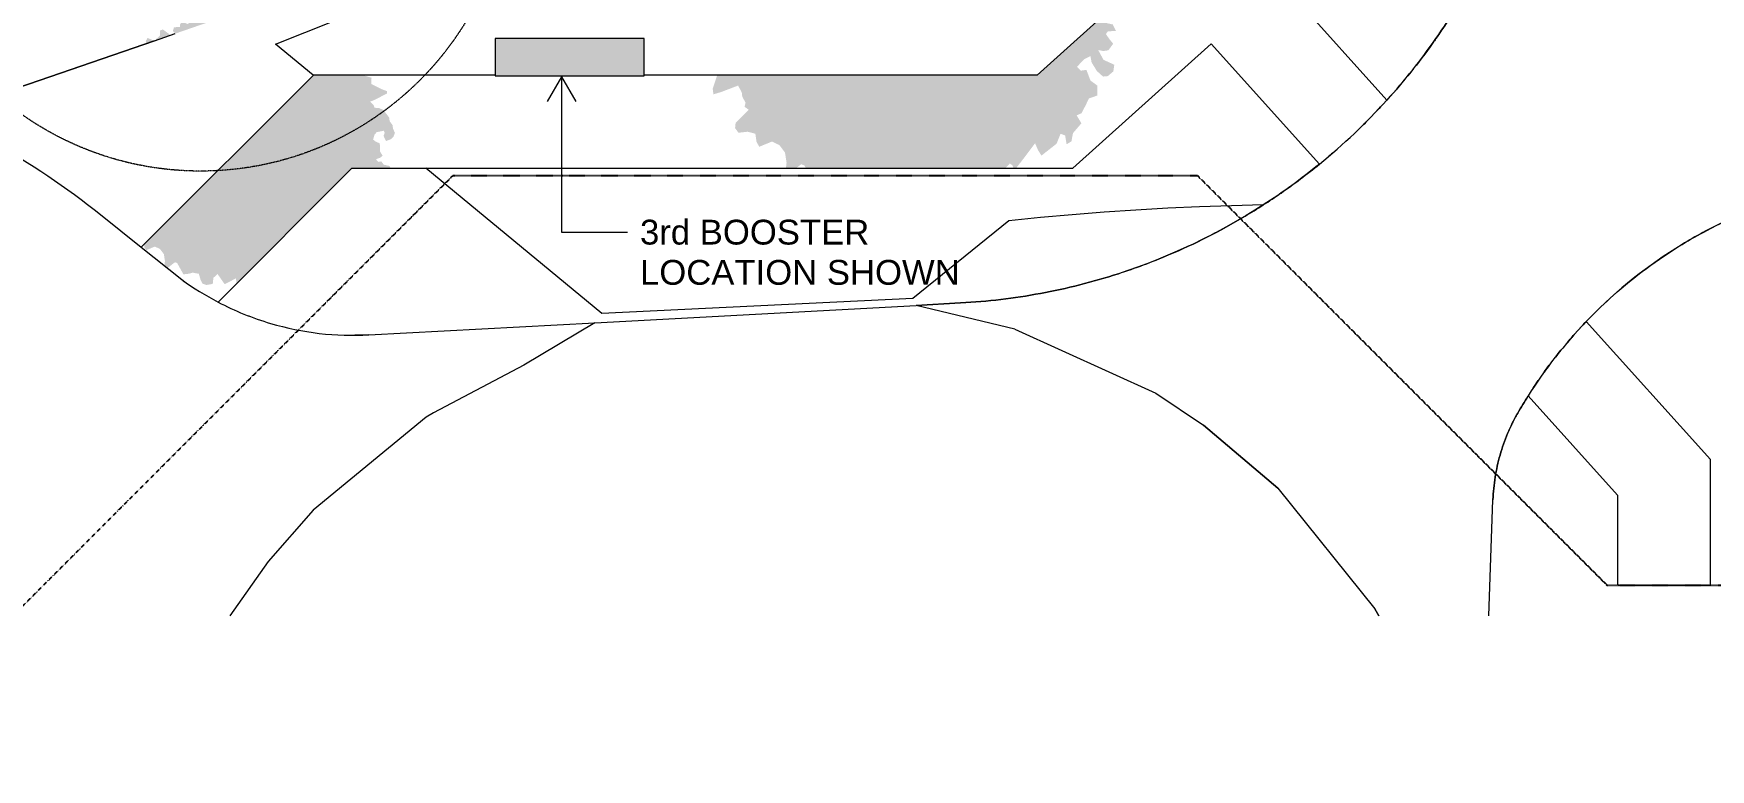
# Model space of a CAD drawing. Header units: millimetres. Extents: x -2612262 to -2065320, y 3717813 to 4283368.
# Drawn here: x -2427061 to -2400033, y 3942975 to 3954833 of the extents above; entities that cross this region are included whole.
import ezdxf

# ---------------------------------------------------------------- set-up
doc = ezdxf.new("R2010")
doc.units = ezdxf.units.MM
for name, pattern in [('03 Dash Tight', [4.5, 3, -1.5]), ('Aligning Line', [3.2004, 1.6002, -1.6002]), ('BOUNDARY Tighter', [8, 4, -2, 0, -2])]:
    doc.linetypes.add(name, pattern=pattern)
for name, color, linetype, lineweight in [('A-DETL', 90, 'Continuous', 18), ('A-DETL-GENF', 92, 'Continuous', 5), ('A-FLOR', 192, 'Continuous', 5), ('A-GENM', 13, 'Continuous', 5), ('C-TOPO', 7, 'Continuous', 5), ('C-TOPO-MAJR', 7, 'Continuous', 20), ('G-ANNO-REFR', 1, 'Aligning Line', 5), ('G-ANNO-TEXT', 231, 'Continuous', 5)]:
    doc.layers.add(name, color=color, linetype=linetype, lineweight=lineweight)
doc.styles.add('Arial_3', font='arial.ttf', dxfattribs={"height": 400})
picture_1 = doc.add_image_def('image1.jpg', size_in_pixel=(6528, 5638))

# ---------------------------------------------------------------- blocks, each defined once
blk = doc.blocks.new('Generic Models 6 - Generic Models 2-971374-GA - Part A')
at = {"layer": 'A-GENM'}
h = blk.add_hatch(color=7, dxfattribs=at)
h.paths.add_polyline_path([(-2417901, 3954151), (-2417221, 3954151), (-2417221, 3954751), (-2419621, 3954751), (-2419621, 3954151)])
h.paths.add_polyline_path([(-2442441, 3955144), (-2442021, 3955144), (-2442021, 3955744), (-2444421, 3955744), (-2444421, 3955144), (-2442888, 3955144)])
h.paths.add_polyline_path([(-2431685, 3955144), (-2429621, 3955144), (-2429621, 3955744), (-2432021, 3955744), (-2432021, 3955144), (-2431730, 3955144)])
h.paths.add_polyline_path([(-2414588, 3958663), (-2412319, 3959444), (-2412514, 3960011), (-2414784, 3959230), (-2414594, 3958679)])
at = {"layer": 'A-GENM', "lineweight": 13}
for p, q in [((-2419621, 3954751), (-2419621, 3954151)), ((-2417221, 3954751), (-2419621, 3954751)), ((-2417221, 3954151), (-2417221, 3954751)), ((-2419621, 3954151), (-2417221, 3954151))]:
    blk.add_line(p, q, dxfattribs=at)
blk = doc.blocks.new('Tree 7m - Tree-V239-GA - Part A')
at = {"layer": 'A-DETL-GENF', "transparency": 33554585}
h = blk.add_hatch(color=53, dxfattribs=at)
h.paths.add_polyline_path([(2287, 1528), (523, 3015), (518, 3004), (430, 2995), (416, 3042), (432, 3091), (401, 3118), (201, 3075), (-92, 3008), (-57, 3124), (-43, 3226), (-353, 3237), (-505, 3155), (-543, 3225), (-470, 3348), (-560, 3362), (-664, 3277), (-870, 3243), (-894, 3096), (-976, 3120), (-1113, 3064), (-1221, 3015), (-1356, 3067), (-1458, 2941), (-1426, 2810), (-1487, 2637), (-1408, 2588), (-1403, 2500), (-1575, 2485), (-1680, 2509), (-1628, 2599), (-1604, 2760), (-1622, 2892), (-1685, 2936), (-1802, 2936), (-1884, 2864), (-1802, 2690), (-1838, 2516), (-1894, 2583), (-1961, 2624), (-2089, 2593), (-2089, 2501), (-2099, 2399), (-2154, 2385), (-2254, 2466), (-2284, 2352), (-2200, 2242), (-2204, 2146), (-827, 2191), (3116, -1133), (3315, -1012), (3363, -936), (3246, -885), (2969, -788), (2994, -666), (3032, -608), (3055, -498), (3109, -460), (3088, -379), (3388, -353), (3447, -295), (3454, -203), (3330, -120), (3256, -15), (3327, 99), (3343, 186), (3132, 254), (3078, 374), (3086, 524), (3172, 666), (3237, 727), (3111, 833), (3007, 837), (2982, 885), (2991, 934), (2435, 1403)])
h.paths.add_polyline_path([(-968, -3282), (-1227, -3182), (-1215, -3265), (-1131, -3268)])
h.paths.add_polyline_path([(-1302, -3153), (-1552, -3057), (-1552, -3060), (-1514, -3104), (-1481, -3241), (-1403, -3259), (-1311, -3162)])
h.paths.add_polyline_path([(-1700, -2999), (-1867, -2935), (-1879, -2961), (-1856, -3110), (-1754, -3057), (-1705, -3004)])
blk = doc.blocks.new('Tree 5m - Tree 2-V241-GA - Part A')
at = {"layer": 'A-DETL-GENF', "transparency": 33554585}
h = blk.add_hatch(color=53, dxfattribs=at)
h.paths.add_polyline_path([(1934, 1187), (1847, 1239), (1775, 1171), (1684, 1168), (1702, 1367), (1499, 1412), (1556, 1482), (-1071, 1259), (-1548, 1661), (-1558, 1623), (-1500, 1547), (-1503, 1480), (-1463, 1456), (-1460, 1398), (-1527, 1424), (-1580, 1424), (-1583, 1390), (-1591, 1347), (-1647, 1281), (-1670, 1238), (-1640, 1178), (-1629, 1127), (-1698, 1080), (-1752, 1073), (-1814, 1107), (-1850, 1126), (-1845, 1161), (-1796, 1190), (-1772, 1278), (-1850, 1306), (-1910, 1303), (-1968, 1270), (-1987, 1200), (-2019, 1149), (-2024, 1071), (-2056, 1022), (-2063, 868), (-2031, 802), (-1977, 749), (-1993, 707), (-1986, 628), (-2066, 655), (-2278, 702), (-2304, 676), (-2253, 584), (-2185, 422), (-2252, 348), (-2190, 254), (-2194, 244), (-1559, -288), (2285, 39), (2306, 76), (2316, 131), (2171, 178), (2134, 261), (2139, 364), (2199, 462), (2255, 515), (2243, 574), (2085, 579), (2068, 613), (2108, 817), (2033, 866), (1975, 893), (1912, 970), (1952, 1059), (1971, 1129)])
h.paths.add_polyline_path([(2393, -137), (2379, -127), (2389, -182), (2392, -150)])
h.paths.add_polyline_path([(170, -2413), (-217, -2264), (-210, -2299), (-182, -2414), (-134, -2432), (-81, -2369), (40, -2363), (94, -2468), (150, -2448)])
h.paths.add_polyline_path([(-292, -2234), (-1190, -1888), (-1189, -1926), (-1243, -1957), (-1279, -2035), (-1263, -2138), (-1195, -2103), (-1142, -2047), (-1052, -2017), (-1054, -2103), (-1027, -2134), (-1005, -2228), (-951, -2240), (-881, -2166), (-832, -2174), (-822, -2244), (-764, -2246), (-651, -2256), (-615, -2222), (-544, -2222), (-508, -2301), (-454, -2303), (-419, -2269), (-341, -2325), (-289, -2292), (-291, -2249)])
h.paths.add_polyline_path([(-1285, -1851), (-1429, -1797), (-1478, -1855), (-1430, -1895), (-1412, -1957), (-1350, -1952), (-1291, -1856)])
h.paths.add_polyline_path([(-1432, -1794), (-1565, -1745), (-1559, -1808), (-1433, -1794)])
h.paths.add_polyline_path([(-1702, -1690), (-1765, -1665), (-1768, -1669), (-1724, -1699)])

msp = doc.modelspace()

# ---------------------------------------------------------------- linework, layer by layer
at = {"layer": 'A-DETL', "linetype": 'BOUNDARY Tighter', "lineweight": 25}
for p, q in [((-2427393.3, 3945451.2), (-2420300.5, 3952543.9)), ((-2420300.5, 3952543.9), (-2408300.5, 3952543.9)), ((-2408300.5, 3952543.9), (-2401700.5, 3945943.9)), ((-2401700.5, 3945943.9), (-2339817, 3945943.9))]:
    msp.add_line(p, q, dxfattribs=at)
at = {"layer": 'A-DETL', "linetype": '03 Dash Tight', "lineweight": 5}
msp.add_circle((-2424370, 3957616.5), 5000, dxfattribs=at)
at = {"layer": 'A-FLOR'}
for p, q in [((-2408820.5, 3956021.1), (-2410883.7, 3954163.4)), ((-2405248.3, 3953761), (-2406967.9, 3955670.8)), ((-2425113.5, 3954716.3), (-2428583.1, 3953521.6)), ((-2410308, 3952663.4), (-2408082.6, 3954667.1)), ((-2408082.6, 3954667.1), (-2406336.7, 3952728)), ((-2422551, 3954163.4), (-2425323.9, 3951390.5)), ((-2421724.9, 3954163.4), (-2422551, 3954163.4)), ((-2419620.6, 3954163.4), (-2421722.7, 3954163.4)), ((-2410883.7, 3954163.4), (-2417220.6, 3954163.4)), ((-2424087.4, 3950505.7), (-2421929.7, 3952663.4)), ((-2421929.7, 3952663.4), (-2410308, 3952663.4)), ((-2425981.4, 3951917.1), (-2425323.9, 3951390.5)), ((-2425323.9, 3951390.5), (-2424670.8, 3950867.6)), ((-2418013.1, 3950173.4), (-2412836.9, 3950452.9)), ((-2412836.9, 3950452.9), (-2412118.3, 3950491.7)), ((-2411243.8, 3950071.2), (-2412836.9, 3950452.9)), ((-2421654.8, 3949976.8), (-2418013.1, 3950173.4)), ((-2418013.1, 3950173.4), (-2419157.4, 3949490.9)), ((-2400033.5, 3947969.4), (-2402035.7, 3950193)), ((-2411243.8, 3950071.2), (-2408974.4, 3949036)), ((-2419157.4, 3949490.9), (-2420616.3, 3948723.7)), ((-2408974.4, 3949036), (-2408206.5, 3948524.8)), ((-2402973.3, 3948992.6), (-2401533.5, 3947393.6)), ((-2420731.7, 3948650), (-2422554, 3947153.4)), ((-2420616.3, 3948723.7), (-2420731.7, 3948650)), ((-2407005.2, 3947505), (-2408206.5, 3948524.8)), ((-2408206.5, 3948524.8), (-2407005.2, 3947505)), ((-2400033.5, 3945943.9), (-2400033.5, 3947969.4)), ((-2407005.2, 3947505), (-2405442.4, 3945561)), ((-2422554, 3947153.4), (-2423279, 3946324.7)), ((-2401533.5, 3947393.6), (-2401533.5, 3945943.9)), ((-2423279, 3946324.7), (-2423895.8, 3945451.2)), ((-2401533.5, 3945943.9), (-2400033.5, 3945943.9)), ((-2405379.6, 3945451.2), (-2405442.4, 3945561)), ((-2405442.4, 3945561), (-2405379.6, 3945451.2))]:
    msp.add_line(p, q, dxfattribs=at)
for centre, radius, start, end in [((-2412657.4, 3960477.1), 10000, 309.20313, 317.80855), ((-2421908.2, 3954669.9), 4700, 234, 236.79218), ((-2421908.2, 3954669.9), 4700, 234, 242.37654), ((-2421908.2, 3954669.9), 4700, 242.37654, 247.96091), ((-2421908.2, 3954669.9), 4700, 247.96091, 253.54527), ((-2421908.2, 3954669.9), 4700, 247.96091, 249.357), ((-2396533.4, 3944929.4), 7614.5, 136.26964, 147.75009)]:
    msp.add_arc(centre, radius, start, end, dxfattribs=at)
for points, knots in [([(-2405248.2, 3953761.1), (-2404964.5, 3954074.1), (-2404430.8, 3954743.7), (-2403987.2, 3955475.7), (-2403787.6, 3955859.1)], [-0.24723027, -0.24723027, -0.24723027, -0.24723027, -0.125, 0, 0, 0, 0]), ([(-2404313.2, 3954965.9), (-2404360.8, 3954893.8), (-2404425.5, 3954798.5), (-2404491.9, 3954704.3), (-2404508.6, 3954680.8)], [0.1, 0.1, 0.1, 0.1, 0.125, 0.133333333, 0.133333333, 0.133333333, 0.133333333]), ([(-2399816.9, 3951799.5), (-2400047.8, 3951689.2), (-2400836.2, 3951262.6), (-2401560, 3950686), (-2402020, 3950209.4), (-2402035.7, 3950193)], [-0.6, -0.6, -0.6, -0.6, -0.5, -0.25, -0.24112511, -0.24112511, -0.24112511, -0.24112511]), ([(-2412118.3, 3950491.7), (-2411686.7, 3950515), (-2410827.2, 3950617.6), (-2409708.1, 3950901.3), (-2409032.7, 3951152.8), (-2408767.4, 3951264.9)], [-1, -1, -1, -1, -0.875, -0.75, -0.66666667, -0.66666667, -0.66666667, -0.66666667]), ([(-2403226.8, 3948552.7), (-2403253.9, 3948498.1), (-2403330, 3948331.7), (-2403431.5, 3948043.5), (-2403510.5, 3947685.4), (-2403533.9, 3947442.3), (-2403538.3, 3947320.3)], [-0.875, -0.875, -0.875, -0.875, -0.75, -0.5, -0.25, 0, 0, 0, 0])]:
    msp.add_open_spline(points, degree=3, knots=knots, dxfattribs=at)
for points in [[(-2429654.4, 3953954.3), (-2428990.8, 3953721.3), (-2427702.7, 3953143), (-2426530.6, 3952356.9), (-2425981.4, 3951917.1)], [(-2405414.8, 3953581.9), (-2405386.3, 3953611.8), (-2405358, 3953641.9), (-2405329.9, 3953672.2)], [(-2405642, 3953350.9), (-2405618.3, 3953374.2), (-2405594.8, 3953397.6), (-2405571.4, 3953421.2)], [(-2406177.8, 3952860.6), (-2406160.4, 3952875.4), (-2406143.1, 3952890.2), (-2406125.8, 3952905.1)], [(-2406954.1, 3952263), (-2406742.4, 3952410), (-2406536.5, 3952565.2), (-2406336.8, 3952728.1)], [(-2407241.3, 3952070.9), (-2407144.4, 3952133.2), (-2407048.7, 3952197.3), (-2406954.1, 3952263)], [(-2407535, 3951888.8), (-2407436, 3951947.8), (-2407338.1, 3952008.5), (-2407241.3, 3952070.9)], [(-2408767.4, 3951264.9), (-2408342.9, 3951444.2), (-2407930.8, 3951652.8), (-2407535, 3951888.8)], [(-2407535, 3951888.8), (-2407633.9, 3951829.8), (-2407733.9, 3951772.5), (-2407834.8, 3951716.9)], [(-2407834.8, 3951716.9), (-2407935.7, 3951661.4), (-2408037.6, 3951607.6), (-2408140.4, 3951555.6)], [(-2408451.4, 3951404.8), (-2408555.9, 3951356.4), (-2408661.3, 3951309.7), (-2408767.4, 3951264.9)], [(-2423239.5, 3950162.4), (-2422983.4, 3950086.8), (-2422457.6, 3949979.2), (-2421921.9, 3949962.4), (-2421654.8, 3949976.8)], [(-2402038.6, 3950190), (-2402071.5, 3950155.6), (-2402104, 3950120.9), (-2402136.2, 3950085.9)], [(-2421654.8, 3949976.8), (-2421731.1, 3949972.7), (-2421807.4, 3949970.4), (-2421883.8, 3949970)], [(-2402245.5, 3949964.6), (-2402277.2, 3949928.6), (-2402308.6, 3949892.4), (-2402339.6, 3949855.8)], [(-2402443.3, 3949730.9), (-2402473.4, 3949693.8), (-2402503.1, 3949656.6), (-2402532.5, 3949619)], [(-2402631.5, 3949489.4), (-2402660.1, 3949451.3), (-2402688.2, 3949412.9), (-2402716, 3949374.2)], [(-2402809.9, 3949240.7), (-2402836.8, 3949201.4), (-2402863.4, 3949162), (-2402889.6, 3949122.3)], [(-2402973.3, 3948992.5), (-2403031.1, 3948901), (-2403086.9, 3948808.2), (-2403140.7, 3948714.2)], [(-2403140.7, 3948714.2), (-2403171, 3948661.3), (-2403199.8, 3948607.4), (-2403226.8, 3948552.7)], [(-2403538.3, 3947320.3), (-2403537.2, 3947350.8), (-2403535.7, 3947381.3), (-2403533.6, 3947411.7)]]:
    msp.add_open_spline(points, degree=3, dxfattribs=at)
at = {"layer": 'C-TOPO'}
for p, q in [((-2428583.1, 3953521.6), (-2425113.5, 3954716.3)), ((-2425113.2, 3954716.4), (-2424776.3, 3954832.4)), ((-2412118.3, 3950491.7), (-2412836.9, 3950452.9)), ((-2403604.7, 3945451.2), (-2403538.3, 3947320.3))]:
    msp.add_line(p, q, dxfattribs=at)
for points, knots in [([(-2403787.6, 3955859.1), (-2403987.2, 3955475.7), (-2404226.4, 3955080.9), (-2404491.9, 3954704.3), (-2404508.6, 3954680.8)], [-1, -1, -1, -1, -0.875, -0.86666667, -0.86666667, -0.86666667, -0.86666667]), ([(-2406336.8, 3952728.1), (-2406625.7, 3952492.4), (-2407627.8, 3951764), (-2409148.5, 3951043.1), (-2410827.2, 3950617.6), (-2411686.7, 3950515), (-2412118.3, 3950491.7)], [-0.60789563, -0.60789563, -0.60789563, -0.60789563, -0.5, -0.25, -0.125, 0, 0, 0, 0]), ([(-2400091.2, 3951661.6), (-2399661.4, 3951888.6), (-2398912.8, 3952196.9), (-2397814.9, 3952455.7), (-2397177.9, 3952523.3), (-2396858.3, 3952537)], [-0.44, -0.44, -0.44, -0.44, -0.25, -0.125, 0, 0, 0, 0]), ([(-2401600.2, 3950613.3), (-2401256.5, 3950919.7), (-2400761.1, 3951286.7), (-2400226.9, 3951589.9), (-2400091.2, 3951661.6)], [-0.68, -0.68, -0.68, -0.68, -0.5, -0.44, -0.44, -0.44, -0.44]), ([(-2402035.7, 3950193), (-2402020, 3950209.4), (-2401879.9, 3950354.6), (-2401733.9, 3950494.2), (-2401600.2, 3950613.3)], [-0.758874892, -0.758874892, -0.758874892, -0.758874892, -0.75, -0.68, -0.68, -0.68, -0.68])]:
    msp.add_open_spline(points, degree=3, knots=knots, dxfattribs=at)
for points in [[(-2404508.6, 3954680.8), (-2404736.7, 3954360.1), (-2404983.8, 3954052.8), (-2405248.2, 3953761.1)], [(-2405329.9, 3953672.2), (-2405358, 3953641.9), (-2405386.3, 3953611.8), (-2405414.8, 3953581.9)], [(-2405571.4, 3953421.2), (-2405594.8, 3953397.6), (-2405618.3, 3953374.2), (-2405642, 3953350.9)], [(-2406125.8, 3952905.1), (-2406143.1, 3952890.2), (-2406160.4, 3952875.4), (-2406177.8, 3952860.6)], [(-2402136.2, 3950085.9), (-2402104, 3950120.9), (-2402071.5, 3950155.6), (-2402038.6, 3950190)], [(-2402339.6, 3949855.8), (-2402308.6, 3949892.4), (-2402277.2, 3949928.6), (-2402245.5, 3949964.6)], [(-2402532.5, 3949619), (-2402503.1, 3949656.6), (-2402473.4, 3949693.8), (-2402443.3, 3949730.9)], [(-2402716, 3949374.2), (-2402688.2, 3949412.9), (-2402660.1, 3949451.3), (-2402631.5, 3949489.4)], [(-2402889.6, 3949122.3), (-2402863.4, 3949162), (-2402836.8, 3949201.4), (-2402809.9, 3949240.7)], [(-2403140.7, 3948714.2), (-2403086.9, 3948808.2), (-2403031.1, 3948901), (-2402973.3, 3948992.5)], [(-2403538.3, 3947320.3), (-2403533.9, 3947442.3), (-2403510.5, 3947685.4), (-2403431.5, 3948043.5), (-2403309.7, 3948389.4), (-2403201.4, 3948608.3), (-2403140.7, 3948714.2)]]:
    msp.add_open_spline(points, degree=3, dxfattribs=at)
at = {"layer": 'C-TOPO-MAJR', "color": 8, "lineweight": 15}
for p, q in [((-2423162.7, 3954664.1), (-2409641.6, 3960043.9)), ((-2417900.7, 3950322.3), (-2420738, 3952663.4)), ((-2408781.4, 3952018.1), (-2409294.2, 3951988.8)), ((-2408268.2, 3952041.5), (-2408781.4, 3952018.1)), ((-2407754.8, 3952059), (-2408268.2, 3952041.5)), ((-2407241.3, 3952070.9), (-2407754.8, 3952059)), ((-2411341.5, 3951816.1), (-2412890.8, 3950561.1)), ((-2410830.4, 3951867.3), (-2411341.5, 3951816.1)), ((-2410318.8, 3951913.2), (-2410830.4, 3951867.3)), ((-2409806.7, 3951953.7), (-2410318.8, 3951913.2)), ((-2409294.2, 3951988.8), (-2409806.7, 3951953.7)), ((-2412890.8, 3950561.1), (-2417900.7, 3950322.3))]:
    msp.add_line(p, q, dxfattribs=at)
at = {"layer": 'C-TOPO-MAJR', "color": 63, "lineweight": 15}
msp.add_line((-2422553.3, 3954161.2), (-2423162.7, 3954664.1), dxfattribs=at)
at = {"layer": 'G-ANNO-TEXT', "color": 7}
for p, q in [((-2418552.9, 3954136), (-2418783.9, 3953736)), ((-2418552.9, 3954136), (-2418322, 3953736)), ((-2418552.9, 3954136), (-2418552.9, 3951632.9)), ((-2418552.9, 3951632.9), (-2417486.2, 3951632.9))]:
    msp.add_line(p, q, dxfattribs=at)

# ---------------------------------------------------------------- block references
at = {"layer": 'A-DETL-GENF', "color": 53, "transparency": 33554585, "rotation": 220.1293300237995}
msp.add_blockref('Tree 7m - Tree-V239-GA - Part A', (-2412927.9, 3955305.4), dxfattribs=at)
at = {"layer": 'A-DETL-GENF', "transparency": 33554585, "rotation": 220.1293300237995}
msp.add_blockref('Tree 5m - Tree 2-V241-GA - Part A', (-2423559.7, 3952935.5), dxfattribs=at)
at = {"layer": 'A-GENM'}
msp.add_blockref('Generic Models 6 - Generic Models 2-971374-GA - Part A', (0, 0), dxfattribs=at)

# ---------------------------------------------------------------- texts
at = {"layer": 'G-ANNO-TEXT', "color": 7, "char_height": 400, "attachment_point": 1, "style": 'Arial_3'}
for s, insert, width in [('3rd BOOSTER ', (-2417286.2, 3951832.9), 4745.99), ('LOCATION SHOWN', (-2417286.2, 3951184.7), 6365.399)]:
    msp.add_mtext(s, dxfattribs=dict(at, insert=insert, width=width))

# ---------------------------------------------------------------- pictures from other files: only their frames are drawn
at = {"layer": 'G-ANNO-REFR'}
image = msp.add_image(picture_1, insert=(-2382054.9, 4283368.1), size_in_units=(433000, 373966.6), rotation=-122.11743, dxfattribs=at)
image.dxf.flags = 15

doc.saveas('drawing.dxf')
